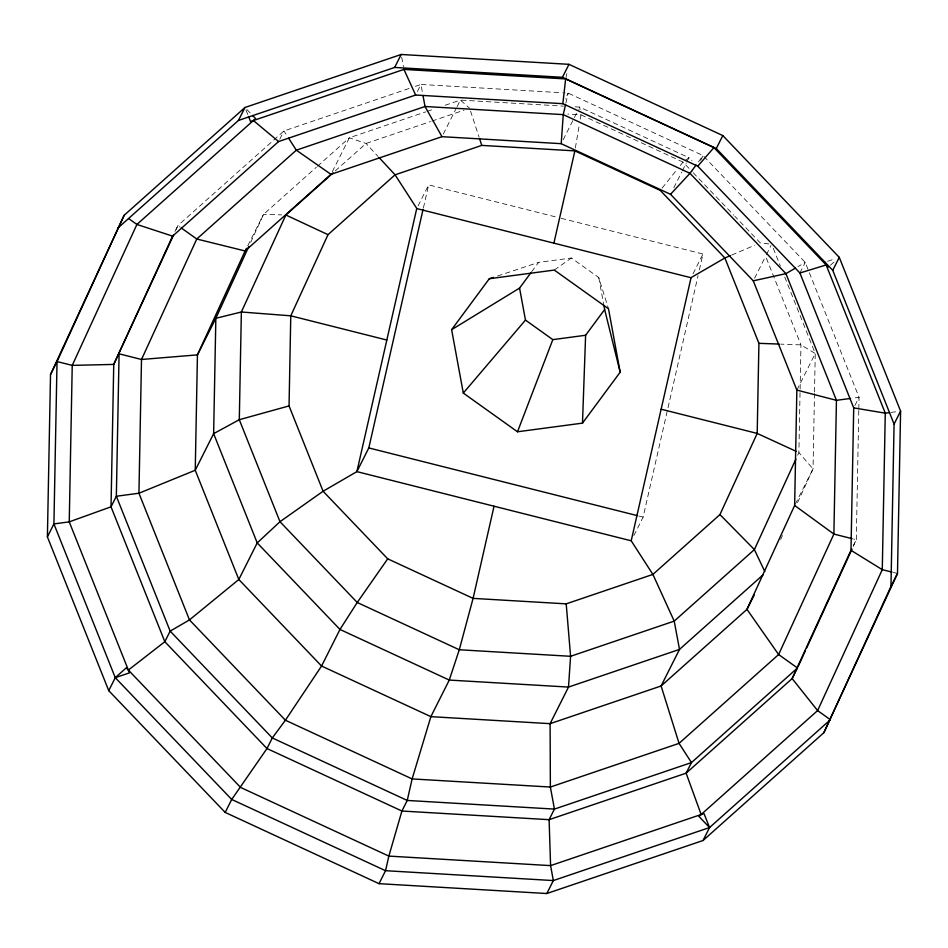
<?xml version="1.0" encoding="UTF-8"?>
<svg xmlns="http://www.w3.org/2000/svg" width="948" height="948" viewBox="0 0 948 948"><rect width="100%" height="100%" fill="white"/><g stroke="black" fill="none" stroke-linecap="round" stroke-linejoin="round"><path stroke-width="0.71" stroke-dasharray="4.74 3.56" d="M797.671 455.241L798.891 452.587L800.076 390.623M800.112 389.142L800.953 344.882L765.143 255.119M814.486 393.456L813.04 468.881L797.15 503.518M814.51 391.974L815.256 353.521L784.743 277.029M858.781 410.52L856.305 539.72L853.247 546.404M858.817 409.05L859.042 397.307L805.231 262.418L703.084 155.602L568.148 93.105L563.728 92.845M575.365 147.983L579.264 124.923M580.235 119.152L580.97 114.827L567.781 114.056M423.424 207.873L428.65 184.872L557.91 217.471M565.956 77.594L566.868 73.612M565.861 103.142L568.148 93.105L565.186 98.983M633.845 535.537L643.123 517.11L698.06 275.607M699.363 269.86L702.966 254.04L559.344 217.827M176.091 229.558L177.928 225.553L283.926 130.966L409.773 88.247M250.687 242.356L263.52 214.39L316.359 167.239M780.654 539.483L782.479 535.49M174.965 231.431L177.928 225.553L180.286 227.236M279.79 139.202L283.926 130.966L287.031 135.765M247.748 245.745L263.52 214.39L281.675 214.876M332.298 171.742L349.385 137.768L425.699 111.864M417.404 91.518L420.959 84.455L562.259 92.762M443.297 134.059L456.438 107.93M457.102 106.626L460.384 100.097L563.42 106.14M418.056 205.929L428.65 184.872M563.183 139.759L573.706 118.856M574.358 117.552L578.304 109.707M673.803 187.775L681.695 172.098M682.347 170.782L686.293 162.949M686.956 161.634L688.923 157.724L579.619 107.1L575.199 106.84M700.714 160.307L703.084 155.602L696.97 163.862M693.024 273.782L702.966 254.04M754.584 278.226L765.747 256.007M766.411 254.704L771.008 245.556M799.911 273L805.231 262.418L797.991 266.625M796.853 390.102L815.256 353.521L800.953 344.882L780.666 344.136M795.301 504.158L813.04 468.881L798.891 452.587M854.895 405.543L859.042 397.307L851.979 398.243M853.354 545.61L856.305 539.72L853.508 539.021M531.674 271.732L538.594 262.371L571.395 258.01L598.745 277.551L608.498 308.787M662.071 188.142L676.647 170.024M680.285 165.485L683.01 162.096L692.159 171.659M317.462 166.256L349.385 137.768L366.023 143.468L378.051 156.444M335.284 170.901L366.023 143.468L430.439 121.593M830.46 265.203L835.958 260.297M685.38 160.342L688.923 157.724L691.993 160.923M554.296 270.073L571.395 258.01M731.678 255.083L754.821 245.2M415.366 86.351L420.959 84.455L422.737 94.101M427.086 111.39L434.018 109.044M445.122 105.275L460.384 100.097L469.651 108.285M431.85 121.119L464.058 110.193M827.628 261.293L835.389 258.662M497.522 275.998L538.594 262.371M890.847 412.427L897.815 411.491M768.816 243.909L760.26 242.878L734.854 216.298M893.336 572.438L897.483 573.481M638.81 516.02L643.123 517.11M580.97 114.827L683.01 162.096M693.178 172.726L733.835 215.243M246.895 109.506L250.746 113.535M773.307 248.352L780.382 266.104M245.982 110.039L248.009 115.123M470.552 111.035L479.072 137.152M598.745 277.551L603.568 303.727M401.679 57.188L403.433 66.704M579.619 107.1L580.069 109.672"/><path stroke-width="1.42" d="M47.4 536.876L50.517 374.519L124.117 215.326L244.963 107.491L401.182 54.474L568.978 64.334L722.814 135.576L839.264 257.346L900.6 411.124L897.483 573.481L823.883 732.674L703.037 840.509L546.818 893.526L379.022 883.666L225.186 812.424L108.736 690.654L47.4 536.876L53.918 523.912L57.034 361.555L124.117 215.326M289.045 405.922L290.775 315.814L328.008 234.666L395.067 174.823L481.762 145.4L574.879 150.874L660.246 190.406L724.876 257.986L758.921 343.33L757.191 433.426L719.959 514.574L652.899 574.417L566.205 603.852L473.088 598.378L387.708 558.834L323.09 491.254L289.045 405.922L239.299 419.703L213.632 433.651L195.241 470.244L138.941 493.233L116.343 496.242L111.023 506.825L69.24 521.862L53.918 523.912L115.265 677.678L231.715 799.46L385.54 870.702L553.336 880.562L709.554 827.545L830.401 719.71L817.614 710.585L792.137 678.578L850.984 550.314L853.71 407.889L799.911 273L697.764 166.184L562.828 103.688L415.639 95.037L278.605 141.548L172.595 236.135L113.748 364.411L111.023 506.825L164.833 641.713L266.981 748.541L401.916 811.026L549.105 819.676L686.127 773.165L792.137 678.578L797.458 667.996L778.616 654.535L746.977 609.363L794.637 505.462L796.853 390.102L753.269 280.833L670.52 194.304L561.216 143.681L441.981 136.678L330.982 174.349L245.117 250.971L197.445 354.872L195.241 470.244L238.825 579.501L321.562 666.041L430.878 716.652L550.101 723.668L661.1 685.985L746.977 609.363L754.205 595M823.883 732.674L890.966 586.445L894.083 424.088L832.735 270.322L716.285 148.54L562.46 77.298L394.664 67.438L238.446 120.455L117.599 228.29M493.422 277.361L489.31 278.724L451.627 329.679L463.299 393.076L517.501 431.778L582.487 423.128L585.615 335.26L604.646 309.546L603.84 305.185M561.216 143.681L563.254 114.625L565.541 104.576M562.828 103.688L565.66 78.921L403.931 69.417L250.545 121.486L248.518 116.391M128.359 670.07L164.833 641.713L170.154 631.131L189.47 619.909L238.825 579.501L257.216 542.92L279.98 521.708L323.09 491.254L356.886 471.63L368.808 447.93L423.092 209.307M494.05 506.22L473.088 598.378L459.282 649.759L449.269 680.072L430.878 716.652L412.131 778.924L407.237 800.444L401.916 811.026L388.858 856.103L385.54 870.702L379.022 883.666M553.893 243.15L574.879 150.874M631.202 540.798L691.045 277.74L416.729 208.572L356.886 471.63L631.202 540.798L652.899 574.417L674.218 621.118L679.503 649.404L661.1 685.985L679.052 743.362L691.459 762.583L686.127 773.165L701.141 814.51M517.501 431.778L552.826 339.633L585.615 335.26M173.638 234.903L113.748 364.411L72.238 365.383L57.034 361.555L50.517 374.519M248.85 246.362L215.848 318.291L197.445 354.872L141.501 359.482L119.081 353.817L116.343 496.242L170.154 631.131L272.301 737.947L407.237 800.444L554.426 809.094L691.459 762.583L797.458 667.996M333.08 172.856L285.858 214.995L241.361 311.999L239.299 419.703L279.98 521.708L357.23 602.49L459.282 649.759L570.589 656.3L674.218 621.118L754.383 549.591L795.846 459.235M798.074 666.657L805.433 650.624M806.653 647.946L852.015 549.082M238.446 120.455L244.963 107.491M246.433 248.352L245.117 250.971L196.769 239.014L181.459 228.077M394.664 67.438L401.182 54.474M108.736 690.654L115.265 677.678L126.262 667.866L240.602 787.444L388.858 856.103L550.587 865.619L703.973 813.55L709.554 827.545L703.037 840.509M562.46 77.298L568.978 64.334M225.186 812.424L231.715 799.46L266.981 748.541L272.301 737.947L285.407 720.231L321.562 666.041L339.965 629.448L357.23 602.49L387.708 558.834M716.285 148.54L722.814 135.576M832.735 270.322L839.264 257.346M546.818 893.526L553.336 880.562L550.587 865.619L549.105 819.676L554.426 809.094L550.373 787.041L550.101 723.668L568.504 687.075L570.589 656.3L566.205 603.852M894.083 424.088L900.6 411.124M890.966 586.445L897.483 573.481M451.627 329.679L519.563 288.097L530.809 272.894M696.093 165.047L689.978 173.318L670.52 194.304M582.487 423.128L620.17 372.185L608.498 308.787L554.296 270.073L489.31 278.724M463.299 393.076L525.465 320.092L519.563 288.097M697.764 166.184L713.927 147.592L828.268 267.158M763.176 574.749L679.503 649.404L568.504 687.075L449.269 680.072L339.965 629.448L257.216 542.92L213.632 433.651L215.848 318.291L241.361 311.999L290.775 315.814L386.831 340.036M690.914 277.705L724.876 257.986L730.315 255.664M795.573 268.023L785.916 273.64L753.269 280.833M115.265 677.678L129.473 672.855L69.24 521.862L72.238 365.383L136.903 224.451L255.569 118.571L252.678 115.549M799.911 273L826.158 264.954M850.569 398.433L836.444 400.317L796.853 390.102M889.461 412.605L885.278 413.162L853.71 407.889M758.921 343.33L779.209 344.077M661.135 409.204L757.191 433.426L796.202 451.355M852.11 538.665L833.885 534.068L794.637 505.462M891.961 572.094L882.28 569.653L850.984 550.314M368.808 447.93L637.376 515.653M172.595 236.135L136.903 224.451L128.762 218.644M565.66 78.921L713.927 147.592M285.858 214.995L328.008 234.666M330.982 174.349L296.333 150.175L288.583 138.171M525.465 320.092L552.826 339.633M253.377 120.526L278.605 141.548M719.959 514.574L754.383 549.591L764.763 571.49M709.554 827.545L698.96 816.465L817.614 710.585L882.28 569.653L885.278 413.162L825.044 262.169M379.046 157.522L395.067 174.823L416.859 208.596M441.981 136.678L425.024 106.496L422.986 95.475M403.931 69.417L415.639 95.037M479.522 138.527L481.762 145.4M604.646 309.546L620.17 372.185M141.501 359.482L138.941 493.233L189.47 619.909L285.407 720.231L412.131 778.924L550.373 787.041L679.052 743.362L778.616 654.535L833.885 534.068L836.444 400.317L785.916 273.64L689.978 173.318L563.254 114.625L425.024 106.496L296.333 150.175L196.769 239.014L141.501 359.482"/></g></svg>
